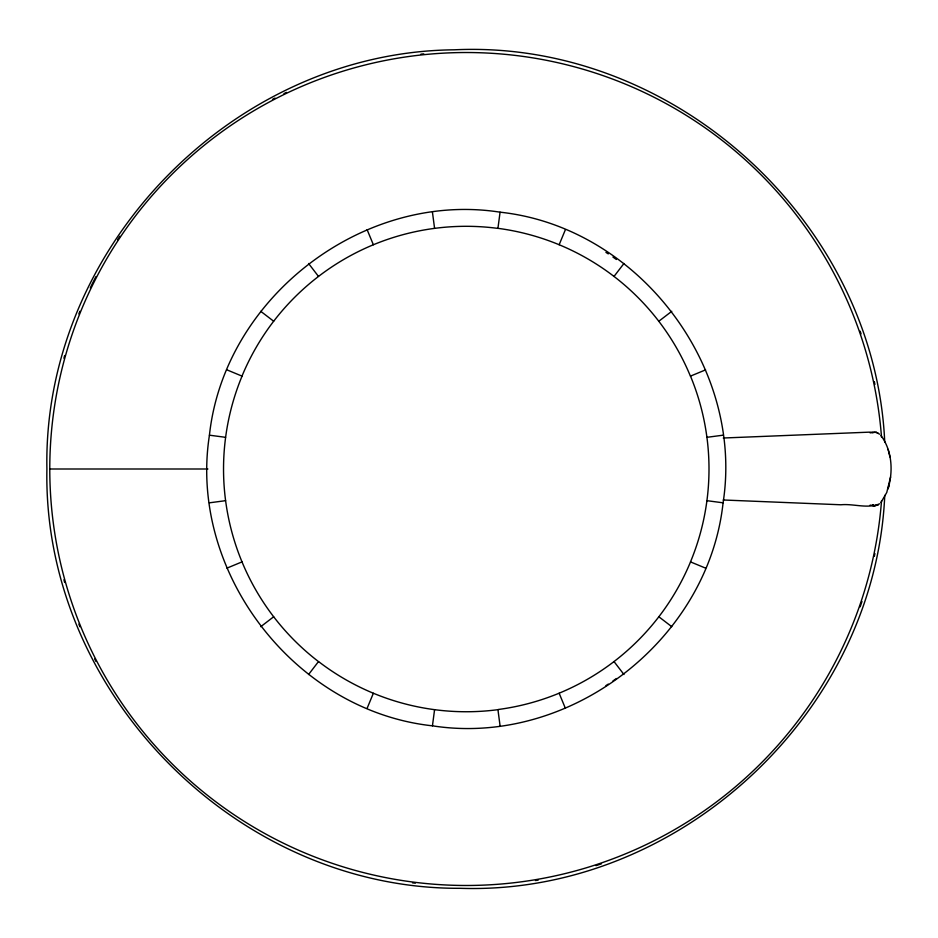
<?xml version="1.0" encoding="UTF-8"?>
<svg xmlns="http://www.w3.org/2000/svg" width="938" height="938" viewBox="0 0 938 938"><rect width="100%" height="100%" fill="white"/><g stroke="black" fill="none" stroke-linecap="round" stroke-linejoin="round"><path stroke-width="1.41" d="M884.757 495.393C875.189 713.279 678.151 895.614 460.159 888.309C236.751 889.447 42.503 692.396 46.9 469C42.632 247.831 233.046 51.86 454.273 49.808C674.223 39.302 875.06 222.365 884.745 442.384M209.432 435.185C188.081 572.028 294.778 710.981 432.441 725.824C569.272 747.176 708.26 640.478 723.081 502.815C744.432 365.996 637.746 226.973 500.071 212.176C363.229 190.836 224.276 297.51 209.432 435.185L225.589 437.319M432.441 725.824L434.575 709.667M500.071 212.176L497.937 228.333A242.438 242.438 0 0 1 690.333 375.962M890.584 476.996L886.762 492.473L880.946 502.475M889.107 485.04L887.993 488.909C893.351 471.404 892.167 450.58 880.97 435.56M367.121 708.319L373.359 693.264M559.154 244.736L565.391 229.681M308.567 674.516L318.486 661.583A242.438 242.438 0 0 1 242.039 561.956A242.438 242.438 0 0 1 241.992 376.267M614.027 276.417L623.958 263.484M260.741 626.69L273.673 616.77M658.839 321.23L671.772 311.31M879.586 503.788C867.779 509.088 853.486 503.507 840.858 504.773L723.292 499.989M226.937 568.135L241.992 561.897M690.52 376.103L705.587 369.865M874.028 432.406L870.112 432.875M209.432 502.815L225.589 500.681M706.924 437.319L723.081 435.185M872.504 432.606L873.102 432.535M723.292 438.011L869.127 432.16L876.373 432.406L879.563 434.2M49.773 469L207.896 469M870.112 505.125C878.894 506.157 869.303 504.937 873.618 505.535M876.373 432.406L874.685 432.148M706.924 500.681L723.081 502.815M872.481 505.348L874.028 505.594L873.126 505.5M878.12 433.168L876.467 432.43M226.937 369.865L241.992 376.103A242.438 242.438 0 0 1 318.439 276.487A242.438 242.438 0 0 1 497.785 228.38M705.587 568.135L690.52 561.897A242.438 242.438 0 0 1 498.125 709.515M260.741 311.31L273.673 321.23M658.839 616.77L671.772 626.69M308.567 263.484L318.486 276.417M614.027 661.583L623.958 674.516M367.121 229.681L373.359 244.736M559.154 693.264L565.391 708.319M888.11 449.372L889.974 456.97M432.441 212.176L434.575 228.333M500.071 725.824L497.937 709.667A242.438 242.438 0 0 1 318.639 661.618M874.908 553.549A417.304 417.304 0 0 1 874.333 556.316M861.987 601.457A417.304 417.304 0 0 1 860.146 606.827M601.41 863.816A417.304 417.304 0 0 1 596.017 865.622M538.26 880.055A417.304 417.304 0 0 1 535.457 880.536M415.3 883.186A417.304 417.304 0 0 1 412.486 882.834M95.993 661.478A417.304 417.304 0 0 1 94.691 658.957M79.906 626.725A417.304 417.304 0 0 1 78.839 624.098M64.675 582.486A417.304 417.304 0 0 1 63.913 579.743M63.913 358.257A417.304 417.304 0 0 1 64.675 355.514M78.839 313.902A417.304 417.304 0 0 1 79.906 311.275M90.271 287.943A417.304 417.304 0 0 1 95.993 276.522M117.52 239.823A417.304 417.304 0 0 1 119.865 236.27M272.512 99.393A417.304 417.304 0 0 1 275.033 98.08M283.921 93.636A417.304 417.304 0 0 1 286.477 92.405M420.939 54.158A417.304 417.304 0 0 1 423.765 53.865M860.146 331.173A417.304 417.304 0 0 1 861.072 333.858M874.333 381.684A417.304 417.304 0 0 1 874.908 384.451M881.521 500.845A416.484 416.484 0 0 1 248.887 824.256A416.484 416.484 0 0 1 248.887 113.744A416.484 416.484 0 0 1 881.521 437.155M690.532 376.208A242.379 242.379 0 0 1 690.532 561.792M616.383 678.514A256.707 256.707 0 0 1 612.936 680.941M608.281 684.095A256.707 256.707 0 0 1 605.925 685.631M605.925 252.369A256.707 256.707 0 0 1 608.281 253.905M612.936 257.059A256.707 256.707 0 0 1 616.383 259.486M878.109 504.82L874.497 505.863L878.109 504.82"/></g></svg>
